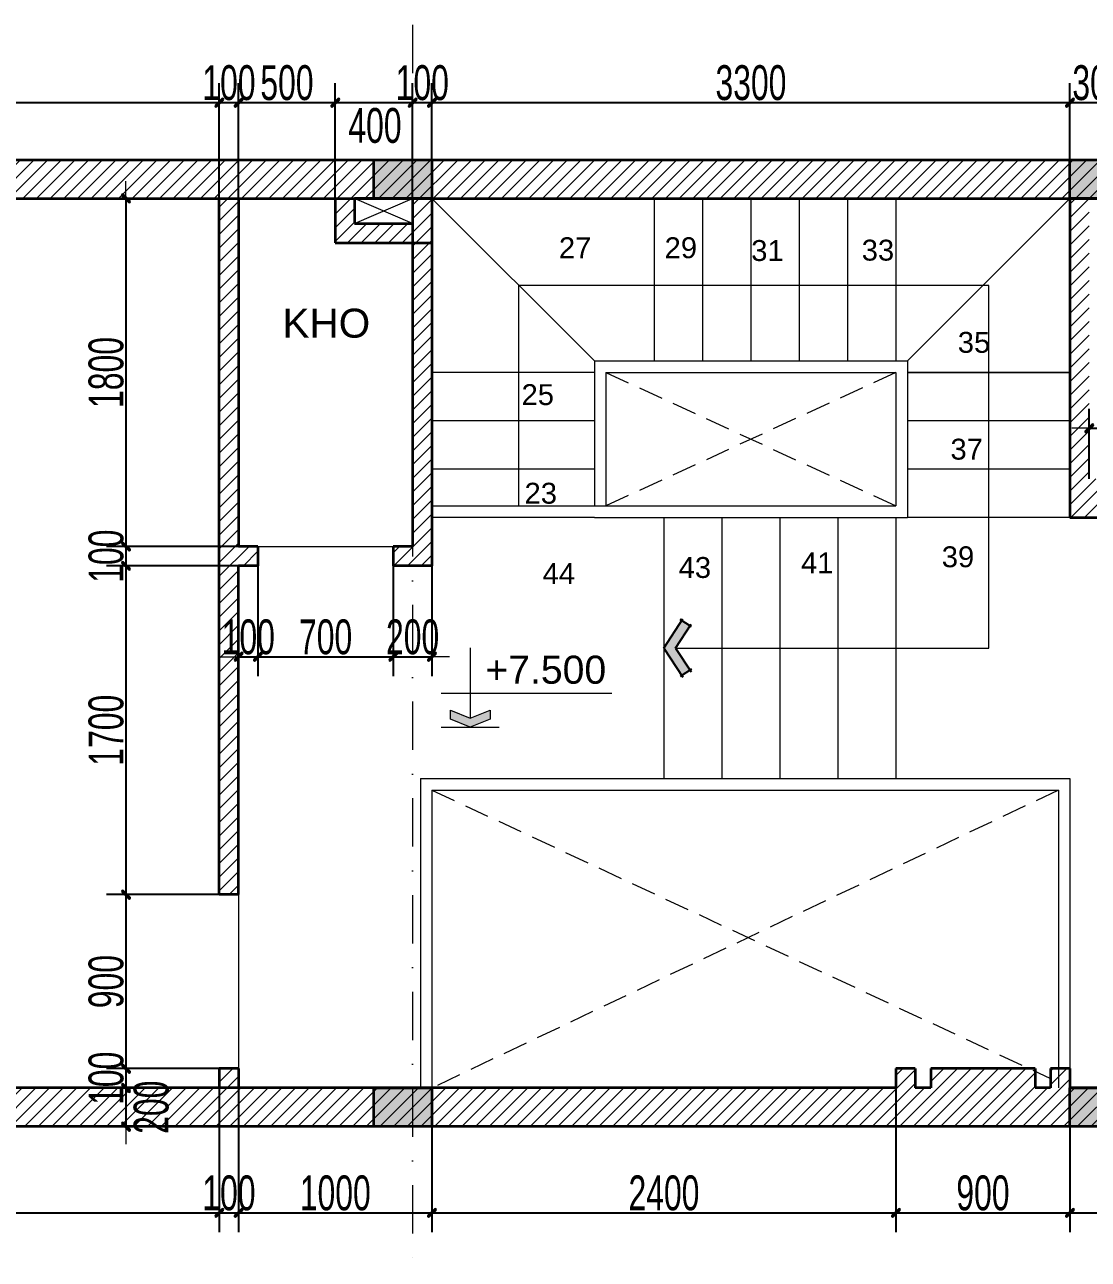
# Model space of a CAD drawing. Header units: inches. Extents: x 921646 to 2157952, y -92667 to 262089.
# Drawn here: x 2027397 to 2032898, y 117633 to 124017 of the extents above; entities that cross this region are included whole.
import ezdxf
from ezdxf.enums import TextEntityAlignment as Align

# ---------------------------------------------------------------- set-up
doc = ezdxf.new("R2010")
doc.units = ezdxf.units.IN
doc.header["$MEASUREMENT"] = 0
doc.linetypes.add('DASHDOT', pattern=[1, 0.5, -0.25, 0, -0.25])
doc.linetypes.add('HIDDEN', pattern=[9.525, 6.35, -3.175])
doc.layers.get('0').update_dxf_attribs({"lineweight": 9})
doc.layers.get('DEFPOINTS').update_dxf_attribs({"lineweight": 9})
for name, color, linetype, lineweight in [('00 gach chiu lua', 30, 'Continuous', 13), ('01-WALL', 10, 'Continuous', 35), ('04-TRUC', 40, 'DASHDOT', 9), ('09-DIMOUT', 251, 'Continuous', 9), ('13-VATDUNG', 104, 'Continuous', 13), ('14 KHUAT', 106, 'HIDDEN', 13), ('15 TEXT', 134, 'Continuous', 15)]:
    doc.layers.add(name, color=color, linetype=linetype, lineweight=lineweight)
doc.layers.add('02-TEXT', color=7, linetype='Continuous')
doc.layers.add('07-HATCH', color=180, linetype='Continuous')
doc.styles.add('ARIAL', font='arial.ttf')
doc.styles.add('C', font='VHARIAL.TTF')
doc.styles.add('KICHTHUOC', font='VHELVCN.TTF', dxfattribs={"width": 0.8})
doc.dimstyles.new('Copy of 100', dxfattribs={"dimscale": 100, "dimtxt": 1.8, "dimasz": 0.003, "dimexe": 1, "dimexo": 0, "dimgap": 0.1, "dimtad": 1, "dimdec": 0, "dimdsep": 46, "dimtxsty": 'KICHTHUOC', "dimblk": '1A', "dimcen": 0.001, "dimdle": 1.5, "dimclrt": 3, "dimadec": 0, "dimazin": 0, "dimtfac": 1, "dimtdec": 0, "dimtix": 1, "dimtmove": 2, "dimatfit": 3, "dimldrblk": '1A', "dimfxl": 1, "dimtolj": 1, "dimtzin": 0, "dimarcsym": 0})

# ---------------------------------------------------------------- blocks, each defined once
blk = doc.blocks.new('DDDD')
at = {"layer": '09-DIMOUT'}
h = blk.add_hatch(color=256, dxfattribs=at)
h.dxf.hatch_style = 1
h.paths.add_polyline_path([(1648737.6, 63343.1), (1649037.6, 63343.1), (1649037.6, 63543.1), (1648737.6, 63543.1)])
at = {"layer": '01-WALL'}
blk.add_lwpolyline([(1648737.6, 63343.1), (1649037.6, 63343.1), (1649037.6, 63543.1), (1648737.6, 63543.1)], close=True, dxfattribs=at)
blk = doc.blocks.new('luoi')
at = {"layer": '04-TRUC', "ltscale": 500}
for p, q in [((1739521.8, 130292.8), (1739521.8, 123908)), ((1728931.1, 129594.3), (1752564.3, 129594.3)), ((1728830.4, 124594.3), (1752564.3, 124594.3))]:
    blk.add_line(p, q, dxfattribs=at)
at = {"layer": '09-DIMOUT', "xscale": -1, "rotation": 180}
for p in [(90584.2, 192937.4), (94184.2, 192937.4), (90584.2, 188137.4), (94184.2, 188137.4)]:
    blk.add_blockref('DDDD', p, dxfattribs=at)
blk = doc.blocks.new('tuog t3')
at = {"layer": '09-DIMOUT'}
h = blk.add_hatch(dxfattribs=at)
h.set_pattern_fill('ANSI31', color=256, scale=400)
h.set_pattern_definition([(45, (-289881.37, -102457.32), (-35.355339, 35.355339), [])])
h.paths.add_polyline_path([(1733121.8, 98844.5), (1732921.8, 98844.5), (1732921.8, 98644.5), (1733121.8, 98644.5)])
h.paths.add_polyline_path([(1735121.8, 98844.5), (1733321.8, 98844.5), (1733321.8, 98644.5), (1735121.8, 98644.5)])
h.paths.add_polyline_path([(1739321.8, 98844.5), (1735421.8, 98844.5), (1735421.8, 98644.5), (1739321.8, 98644.5)])
h.paths.add_polyline_path([(1736021.8, 99657.3), (1735921.8, 99657.3), (1735921.8, 98844.5), (1736021.8, 98844.5)])
h.paths.add_polyline_path([(1736021.8, 99944.5), (1735921.8, 99944.5), (1735921.8, 99657.3), (1736021.8, 99657.3)])
h.paths.add_polyline_path([(1736021.8, 103444.5), (1735921.8, 103444.5), (1735921.8, 102344.5), (1736021.8, 102344.5)], flags=16)
h.paths.add_polyline_path([(1751621.8, 103644.5), (1732921.8, 103644.5), (1732921.8, 103444.5), (1750421.8, 103444.5), (1751621.8, 103444.5), (1751621.8, 100544.5)])
h.paths.add_polyline_path([(1738621.8, 103444.5), (1738521.8, 103444.5), (1738521.8, 99844.5), (1738621.8, 99844.5), (1738621.8, 101544.5), (1738721.8, 101544.5), (1738721.8, 101644.5), (1738621.8, 101644.5)])
h.paths.add_polyline_path([(1739521.8, 103314.5), (1739221.8, 103314.5), (1739221.8, 103444.5), (1739121.8, 103444.5), (1739121.8, 103214.5), (1739521.8, 103214.5)], flags=17)
h.paths.add_polyline_path([(1739621.8, 103444.5), (1739521.8, 103444.5), (1739521.8, 103314.5), (1739521.8, 103214.5), (1739621.8, 103214.5)], flags=17)
h.paths.add_polyline_path([(1739621.8, 103214.5), (1739521.8, 103214.5), (1739521.8, 101644.5), (1739421.8, 101644.5), (1739421.8, 101544.5), (1739621.8, 101544.5)], flags=17)
h.paths.add_polyline_path([(1738621.8, 98944.5), (1738521.8, 98944.5), (1738521.8, 98844.5), (1738621.8, 98844.5)])
h.paths.add_polyline_path([(1742741.8, 98930.3), (1742711.3, 98944.5), (1742201.8, 98944.5), (1742201.8, 98844.5), (1742121.8, 98844.5), (1742121.8, 98944.5), (1742021.8, 98944.5), (1742021.8, 98844.5), (1739321.8, 98844.5), (1739321.8, 98644.5), (1751621.8, 98644.5), (1751621.8, 99657.3), (1751421.8, 99657.3), (1751421.8, 98794.5), (1751271.8, 98794.5), (1751171.8, 98794.5), (1749321.8, 98794.5), (1749321.8, 99644.5), (1749221.8, 99644.5), (1749221.8, 98844.5), (1742921.8, 98844.5), (1742921.8, 98944.5), (1742821.8, 98944.5), (1742821.8, 98844.5), (1742741.8, 98844.5)])
h.paths.add_polyline_path([(1751421.8, 99344.5), (1751171.8, 99344.5), (1751171.8, 98794.5), (1751271.8, 98794.5), (1751271.8, 99244.5), (1751421.8, 99244.5)], flags=16)
h.paths.add_polyline_path([(1751621.8, 100544.5), (1751321.8, 100544.5), (1751321.8, 100444.5), (1751421.8, 100444.5), (1751421.8, 99657.3), (1751621.8, 99657.3)])
h.paths.add_polyline_path([(1750821.8, 100544.5), (1748421.8, 100544.5), (1748421.8, 100444.5), (1749221.8, 100444.5), (1749221.8, 100344.5), (1749321.8, 100344.5), (1749321.8, 100444.5), (1750821.8, 100444.5)])
h.paths.add_polyline_path([(1747421.8, 100444.5), (1747521.8, 100444.5), (1747521.8, 100544.5), (1747421.8, 100544.5), (1747421.8, 101345.5), (1747321.8, 101345.5), (1747321.8, 100144.5), (1744221.8, 100144.5), (1744221.8, 100244.5), (1744121.8, 100244.5), (1744121.8, 100044.5), (1747421.8, 100044.5)])
h.paths.add_polyline_path([(1744221.8, 101994.5), (1743021.8, 101994.5), (1743021.8, 103444.5), (1742921.8, 103444.5), (1742921.8, 101794.5), (1744121.8, 101794.5), (1744121.8, 101144.5), (1744221.8, 101144.5)], flags=17)
h.paths.add_polyline_path([(1747421.8, 103444.5), (1747321.8, 103444.5), (1747321.8, 103045.5), (1747421.8, 103045.5)], flags=17)
at = {"layer": '01-WALL'}
for p, q in [((1732921.8, 103644.5), (1751621.8, 103644.5)), ((1732921.8, 103444.5), (1751321.8, 103444.5)), ((1738521.8, 99844.5), (1738521.8, 103444.5)), ((1738621.8, 103444.5), (1738621.8, 101644.5)), ((1739121.8, 103444.5), (1739121.8, 103214.5)), ((1739221.8, 103444.5), (1739221.8, 103314.5)), ((1739521.8, 103444.5), (1739221.8, 103444.5)), ((1739521.8, 103444.5), (1739521.8, 101644.5)), ((1739521.8, 103444.5), (1739521.8, 103314.5)), ((1739621.8, 103444.5), (1739621.8, 101544.5)), ((1739621.8, 103444.5), (1739621.8, 103214.5)), ((1742921.8, 103444.5), (1742921.8, 101794.5)), ((1739221.8, 103314.5), (1739521.8, 103314.5)), ((1739121.8, 103214.5), (1739621.8, 103214.5)), ((1742921.8, 101794.5), (1744121.8, 101794.5)), ((1738721.8, 101644.5), (1738621.8, 101644.5)), ((1738721.8, 101644.5), (1738721.8, 101544.5)), ((1739521.8, 101644.5), (1739421.8, 101644.5)), ((1739421.8, 101644.5), (1739421.8, 101544.5)), ((1738721.8, 101544.5), (1738621.8, 101544.5)), ((1738621.8, 99844.5), (1738621.8, 101544.5)), ((1739621.8, 101544.5), (1739421.8, 101544.5)), ((1738621.8, 99844.5), (1738521.8, 99844.5)), ((1738521.8, 98944.5), (1738521.8, 98844.5)), ((1738621.8, 98944.5), (1738521.8, 98944.5)), ((1738621.8, 98944.5), (1738621.8, 98844.5)), ((1742121.8, 98944.5), (1742021.8, 98944.5)), ((1742021.8, 98944.5), (1742021.8, 98844.5)), ((1742121.8, 98944.5), (1742121.8, 98844.5)), ((1742741.8, 98944.5), (1742201.8, 98944.5)), ((1742201.8, 98944.5), (1742201.8, 98844.5)), ((1742741.8, 98944.5), (1742741.8, 98844.5)), ((1742921.8, 98944.5), (1742821.8, 98944.5)), ((1742821.8, 98944.5), (1742821.8, 98844.5)), ((1742921.8, 98944.5), (1742921.8, 98844.5)), ((1742021.8, 98844.5), (1732921.8, 98844.5)), ((1742201.8, 98844.5), (1742121.8, 98844.5)), ((1742201.8, 98844.5), (1742121.8, 98844.5)), ((1742821.8, 98844.5), (1742741.8, 98844.5)), ((1742821.8, 98844.5), (1742741.8, 98844.5)), ((1749221.8, 98844.5), (1742921.8, 98844.5)), ((1751621.8, 98644.5), (1732921.8, 98644.5))]:
    blk.add_line(p, q, dxfattribs=at)
at = {"layer": '09-DIMOUT'}
for p, q in [((1739221.8, 103314.5), (1739521.8, 103444.5)), ((1739521.8, 103314.5), (1739221.8, 103444.5)), ((1739621.8, 102544.5), (1739621.8, 101544.5))]:
    blk.add_line(p, q, dxfattribs=at)
blk = doc.blocks.new('cao do')
at = {"layer": '15 TEXT'}
h = blk.add_hatch(color=256, dxfattribs=at)
h.dxf.hatch_style = 1
h.paths.add_polyline_path([(155, 47.2), (261.2, 89.6), (261.2, 42.5), (155, 0), (48.9, 42.5), (48.9, 89.6)])
for p, q in [((0, 181.4), (911.3, 181.4)), ((0, 0), (310.1, 0))]:
    blk.add_line(p, q, dxfattribs=at)
blk.add_lwpolyline([(155, 423.6), (155, 47.2)], dxfattribs=at)
blk.add_lwpolyline([(155, 47.2), (261.2, 89.6), (261.2, 42.5), (155, 0), (48.9, 42.5), (48.9, 89.6)], close=True, dxfattribs=at)
at = {"layer": '15 TEXT', "color": 3, "style": 'ARIAL'}
blk.add_attdef('%%P0,000', text='', height=150, dxfattribs=at).set_placement((558.5, 306.7), align=Align.MIDDLE_CENTER)
blk = doc.blocks.new('đ')
h = blk.add_hatch(color=256)
h.dxf.hatch_style = 1
h.paths.add_polyline_path([(0, 59.7), (-115.2, 134.7), (-142.5, 92.8), (0, 0), (142.5, 92.8), (115.2, 134.7)])
at = {"ltscale": 0.01}
for p, q in [((-109.7, 143), (-147.9, 84.4)), ((0, 59.7), (-123.6, 140.1)), ((0, 59.7), (123.6, 140.1)), ((109.7, 143), (147.9, 84.4)), ((0, 0), (-150.8, 98.2)), ((0, 0), (150.8, 98.2))]:
    blk.add_line(p, q, dxfattribs=at)
blk = doc.blocks.new('KTHUOC')
blk.add_hatch(color=256).paths.add_polyline_path([(-71, -42), (42, 71, -1), (71, 42), (-42, -71, -1)])
for p, q in [((-14, 14), (14, -14)), ((0, -200), (0, 200)), ((-300, 0), (300, 0))]:
    blk.add_line(p, q)
for points in [[(42, 71), (-71, -42)], [(-42, -71), (71, 42)]]:
    blk.add_lwpolyline(points)
for centre, start, end in [((57, 57), 315, 135), ((-57, -57), 135, 315)]:
    blk.add_arc(centre, 20, start, end)
blk = doc.blocks.new('1A')
at = {"layer": '00 gach chiu lua'}
blk.add_blockref('KTHUOC', (0, 0), dxfattribs=at)
blk = doc.blocks.new('*D325')
at = {"layer": '09-DIMOUT', "color": 0, "lineweight": -2, "transparency": 16777216}
for p, q in [((2025903.2, 123118.9), (2025903.2, 123714.6)), ((2028403.2, 123118.9), (2028403.2, 123714.6)), ((2025903.5, 123614.6), (2028402.9, 123614.6))]:
    blk.add_line(p, q, dxfattribs=at)
at = {"layer": 'DEFPOINTS', "color": 0, "transparency": 16777216}
for p in [(2028403.2, 123614.6), (2025903.2, 123118.9), (2028403.2, 123118.9)]:
    blk.add_point(p, dxfattribs=at)
at = {"layer": '09-DIMOUT', "color": 0, "lineweight": -2, "transparency": 16777216, "xscale": 0.3, "yscale": 0.3, "zscale": 0.3, "rotation": 180}
blk.add_blockref('1A', (2025903.2, 123614.6), dxfattribs=at)
at = {"layer": '09-DIMOUT', "color": 0, "lineweight": -2, "transparency": 16777216, "xscale": 0.3, "yscale": 0.3, "zscale": 0.3}
blk.add_blockref('1A', (2028403.2, 123614.6), dxfattribs=at)
at = {"layer": '09-DIMOUT', "color": 3, "transparency": 16777216, "insert": (2027153.2, 123716.6), "char_height": 180, "attachment_point": 5, "style": 'KICHTHUOC'}
blk.add_mtext('\\A1;2500', dxfattribs=at)
blk = doc.blocks.new('*D326')
at = {"layer": '09-DIMOUT', "color": 0, "lineweight": -2, "transparency": 16777216}
for p, q in [((2028403.2, 123118.9), (2028403.2, 123714.6)), ((2028503.2, 123118.9), (2028503.2, 123714.6)), ((2028402.9, 123614.6), (2028402.6, 123614.6)), ((2028403.2, 123614.6), (2028503.2, 123614.6)), ((2028503.5, 123614.6), (2028503.8, 123614.6))]:
    blk.add_line(p, q, dxfattribs=at)
at = {"layer": 'DEFPOINTS', "color": 0, "transparency": 16777216}
for p in [(2028503.2, 123614.6), (2028403.2, 123118.9), (2028503.2, 123118.9)]:
    blk.add_point(p, dxfattribs=at)
at = {"layer": '09-DIMOUT', "color": 0, "lineweight": -2, "transparency": 16777216, "xscale": 0.3, "yscale": 0.3, "zscale": 0.3}
blk.add_blockref('1A', (2028403.2, 123614.6), dxfattribs=at)
at = {"layer": '09-DIMOUT', "color": 0, "lineweight": -2, "transparency": 16777216, "xscale": 0.3, "yscale": 0.3, "zscale": 0.3, "rotation": 180}
blk.add_blockref('1A', (2028503.2, 123614.6), dxfattribs=at)
at = {"layer": '09-DIMOUT', "color": 3, "transparency": 16777216, "insert": (2028453.2, 123716.6), "char_height": 180, "attachment_point": 5, "style": 'KICHTHUOC'}
blk.add_mtext('\\A1;100', dxfattribs=at)
blk = doc.blocks.new('*D327')
at = {"layer": '09-DIMOUT', "color": 0, "lineweight": -2, "transparency": 16777216}
for p, q in [((2028503.2, 123118.9), (2028503.2, 123714.6)), ((2029003.2, 123118.9), (2029003.2, 123714.6)), ((2028503.5, 123614.6), (2029002.9, 123614.6))]:
    blk.add_line(p, q, dxfattribs=at)
at = {"layer": 'DEFPOINTS', "color": 0, "transparency": 16777216}
for p in [(2029003.2, 123614.6), (2028503.2, 123118.9), (2029003.2, 123118.9)]:
    blk.add_point(p, dxfattribs=at)
at = {"layer": '09-DIMOUT', "color": 0, "lineweight": -2, "transparency": 16777216, "xscale": 0.3, "yscale": 0.3, "zscale": 0.3, "rotation": 180}
blk.add_blockref('1A', (2028503.2, 123614.6), dxfattribs=at)
at = {"layer": '09-DIMOUT', "color": 0, "lineweight": -2, "transparency": 16777216, "xscale": 0.3, "yscale": 0.3, "zscale": 0.3}
blk.add_blockref('1A', (2029003.2, 123614.6), dxfattribs=at)
at = {"layer": '09-DIMOUT', "color": 3, "transparency": 16777216, "insert": (2028753.2, 123716.6), "char_height": 180, "attachment_point": 5, "style": 'KICHTHUOC'}
blk.add_mtext('\\A1;500', dxfattribs=at)
blk = doc.blocks.new('*D328')
at = {"layer": '09-DIMOUT', "color": 0, "lineweight": -2, "transparency": 16777216}
for p, q in [((2029003.2, 123118.9), (2029003.2, 123714.6)), ((2029403.2, 123118.9), (2029403.2, 123714.6)), ((2029003.5, 123614.6), (2029402.9, 123614.6))]:
    blk.add_line(p, q, dxfattribs=at)
at = {"layer": 'DEFPOINTS', "color": 0, "transparency": 16777216}
for p in [(2029403.2, 123614.6), (2029003.2, 123118.9), (2029403.2, 123118.9)]:
    blk.add_point(p, dxfattribs=at)
at = {"layer": '09-DIMOUT', "color": 0, "lineweight": -2, "transparency": 16777216, "xscale": 0.3, "yscale": 0.3, "zscale": 0.3, "rotation": 180}
blk.add_blockref('1A', (2029003.2, 123614.6), dxfattribs=at)
at = {"layer": '09-DIMOUT', "color": 0, "lineweight": -2, "transparency": 16777216, "xscale": 0.3, "yscale": 0.3, "zscale": 0.3}
blk.add_blockref('1A', (2029403.2, 123614.6), dxfattribs=at)
at = {"layer": '09-DIMOUT', "color": 3, "transparency": 16777216, "insert": (2029208.5, 123495.3), "char_height": 180, "attachment_point": 5, "style": 'KICHTHUOC'}
blk.add_mtext('\\A1;400', dxfattribs=at)
blk = doc.blocks.new('*D329')
at = {"layer": '09-DIMOUT', "color": 0, "lineweight": -2, "transparency": 16777216}
for p, q in [((2029403.2, 123118.9), (2029403.2, 123714.6)), ((2029503.2, 123118.9), (2029503.2, 123714.6)), ((2029402.9, 123614.6), (2029402.6, 123614.6)), ((2029403.2, 123614.6), (2029503.2, 123614.6)), ((2029503.5, 123614.6), (2029503.8, 123614.6))]:
    blk.add_line(p, q, dxfattribs=at)
at = {"layer": 'DEFPOINTS', "color": 0, "transparency": 16777216}
for p in [(2029503.2, 123614.6), (2029403.2, 123118.9), (2029503.2, 123118.9)]:
    blk.add_point(p, dxfattribs=at)
at = {"layer": '09-DIMOUT', "color": 0, "lineweight": -2, "transparency": 16777216, "xscale": 0.3, "yscale": 0.3, "zscale": 0.3}
blk.add_blockref('1A', (2029403.2, 123614.6), dxfattribs=at)
at = {"layer": '09-DIMOUT', "color": 0, "lineweight": -2, "transparency": 16777216, "xscale": 0.3, "yscale": 0.3, "zscale": 0.3, "rotation": 180}
blk.add_blockref('1A', (2029503.2, 123614.6), dxfattribs=at)
at = {"layer": '09-DIMOUT', "color": 3, "transparency": 16777216, "insert": (2029453.2, 123716.6), "char_height": 180, "attachment_point": 5, "style": 'KICHTHUOC'}
blk.add_mtext('\\A1;100', dxfattribs=at)
blk = doc.blocks.new('*D330')
at = {"layer": '09-DIMOUT', "color": 0, "lineweight": -2, "transparency": 16777216}
for p, q in [((2029503.2, 123118.9), (2029503.2, 123714.6)), ((2032803.2, 123118.9), (2032803.2, 123714.6)), ((2029503.5, 123614.6), (2032802.9, 123614.6))]:
    blk.add_line(p, q, dxfattribs=at)
at = {"layer": 'DEFPOINTS', "color": 0, "transparency": 16777216}
for p in [(2032803.2, 123614.6), (2029503.2, 123118.9), (2032803.2, 123118.9)]:
    blk.add_point(p, dxfattribs=at)
at = {"layer": '09-DIMOUT', "color": 0, "lineweight": -2, "transparency": 16777216, "xscale": 0.3, "yscale": 0.3, "zscale": 0.3, "rotation": 180}
blk.add_blockref('1A', (2029503.2, 123614.6), dxfattribs=at)
at = {"layer": '09-DIMOUT', "color": 0, "lineweight": -2, "transparency": 16777216, "xscale": 0.3, "yscale": 0.3, "zscale": 0.3}
blk.add_blockref('1A', (2032803.2, 123614.6), dxfattribs=at)
at = {"layer": '09-DIMOUT', "color": 3, "transparency": 16777216, "insert": (2031153.2, 123716.6), "char_height": 180, "attachment_point": 5, "style": 'KICHTHUOC'}
blk.add_mtext('\\A1;3300', dxfattribs=at)
blk = doc.blocks.new('*D331')
at = {"layer": '09-DIMOUT', "color": 0, "lineweight": -2, "transparency": 16777216}
for p, q in [((2032803.2, 123118.9), (2032803.2, 123714.6)), ((2033103.2, 123118.9), (2033103.2, 123714.6)), ((2032803.5, 123614.6), (2033102.9, 123614.6))]:
    blk.add_line(p, q, dxfattribs=at)
at = {"layer": 'DEFPOINTS', "color": 0, "transparency": 16777216}
for p in [(2033103.2, 123614.6), (2032803.2, 123118.9), (2033103.2, 123118.9)]:
    blk.add_point(p, dxfattribs=at)
at = {"layer": '09-DIMOUT', "color": 0, "lineweight": -2, "transparency": 16777216, "xscale": 0.3, "yscale": 0.3, "zscale": 0.3, "rotation": 180}
blk.add_blockref('1A', (2032803.2, 123614.6), dxfattribs=at)
at = {"layer": '09-DIMOUT', "color": 0, "lineweight": -2, "transparency": 16777216, "xscale": 0.3, "yscale": 0.3, "zscale": 0.3}
blk.add_blockref('1A', (2033103.2, 123614.6), dxfattribs=at)
at = {"layer": '09-DIMOUT', "color": 3, "transparency": 16777216, "insert": (2032953.2, 123716.6), "char_height": 180, "attachment_point": 5, "style": 'KICHTHUOC'}
blk.add_mtext('\\A1;300', dxfattribs=at)
blk = doc.blocks.new('*D337')
at = {"layer": '09-DIMOUT', "color": 0, "lineweight": -2, "transparency": 16777216}
for p, q in [((2025903.2, 118518.9), (2025903.2, 117773.2)), ((2028403.2, 118518.9), (2028403.2, 117773.2)), ((2025903.5, 117873.2), (2028402.9, 117873.2))]:
    blk.add_line(p, q, dxfattribs=at)
at = {"layer": 'DEFPOINTS', "color": 0, "transparency": 16777216}
for p in [(2025903.2, 118518.9), (2028403.2, 118518.9), (2028403.2, 117873.2)]:
    blk.add_point(p, dxfattribs=at)
at = {"layer": '09-DIMOUT', "color": 0, "lineweight": -2, "transparency": 16777216, "xscale": 0.3, "yscale": 0.3, "zscale": 0.3, "rotation": 180}
blk.add_blockref('1A', (2025903.2, 117873.2), dxfattribs=at)
at = {"layer": '09-DIMOUT', "color": 0, "lineweight": -2, "transparency": 16777216, "xscale": 0.3, "yscale": 0.3, "zscale": 0.3}
blk.add_blockref('1A', (2028403.2, 117873.2), dxfattribs=at)
at = {"layer": '09-DIMOUT', "color": 3, "transparency": 16777216, "insert": (2027153.2, 117975.1), "char_height": 180, "attachment_point": 5, "style": 'KICHTHUOC'}
blk.add_mtext('\\A1;2500', dxfattribs=at)
blk = doc.blocks.new('*D338')
at = {"layer": '09-DIMOUT', "color": 0, "lineweight": -2, "transparency": 16777216}
for p, q in [((2028403.2, 118518.9), (2028403.2, 117773.2)), ((2028503.2, 118518.9), (2028503.2, 117773.2)), ((2028402.9, 117873.2), (2028402.6, 117873.2)), ((2028403.2, 117873.2), (2028503.2, 117873.2)), ((2028503.5, 117873.2), (2028503.8, 117873.2))]:
    blk.add_line(p, q, dxfattribs=at)
at = {"layer": 'DEFPOINTS', "color": 0, "transparency": 16777216}
for p in [(2028403.2, 118518.9), (2028503.2, 118518.9), (2028503.2, 117873.2)]:
    blk.add_point(p, dxfattribs=at)
at = {"layer": '09-DIMOUT', "color": 0, "lineweight": -2, "transparency": 16777216, "xscale": 0.3, "yscale": 0.3, "zscale": 0.3}
blk.add_blockref('1A', (2028403.2, 117873.2), dxfattribs=at)
at = {"layer": '09-DIMOUT', "color": 0, "lineweight": -2, "transparency": 16777216, "xscale": 0.3, "yscale": 0.3, "zscale": 0.3, "rotation": 180}
blk.add_blockref('1A', (2028503.2, 117873.2), dxfattribs=at)
at = {"layer": '09-DIMOUT', "color": 3, "transparency": 16777216, "insert": (2028453.2, 117975.1), "char_height": 180, "attachment_point": 5, "style": 'KICHTHUOC'}
blk.add_mtext('\\A1;100', dxfattribs=at)
blk = doc.blocks.new('*D339')
at = {"layer": '09-DIMOUT', "color": 0, "lineweight": -2, "transparency": 16777216}
for p, q in [((2028503.2, 118518.9), (2028503.2, 117773.2)), ((2029503.2, 118518.9), (2029503.2, 117773.2)), ((2028503.5, 117873.2), (2029502.9, 117873.2))]:
    blk.add_line(p, q, dxfattribs=at)
at = {"layer": 'DEFPOINTS', "color": 0, "transparency": 16777216}
for p in [(2028503.2, 118518.9), (2029503.2, 118518.9), (2029503.2, 117873.2)]:
    blk.add_point(p, dxfattribs=at)
at = {"layer": '09-DIMOUT', "color": 0, "lineweight": -2, "transparency": 16777216, "xscale": 0.3, "yscale": 0.3, "zscale": 0.3, "rotation": 180}
blk.add_blockref('1A', (2028503.2, 117873.2), dxfattribs=at)
at = {"layer": '09-DIMOUT', "color": 0, "lineweight": -2, "transparency": 16777216, "xscale": 0.3, "yscale": 0.3, "zscale": 0.3}
blk.add_blockref('1A', (2029503.2, 117873.2), dxfattribs=at)
at = {"layer": '09-DIMOUT', "color": 3, "transparency": 16777216, "insert": (2029003.2, 117975.1), "char_height": 180, "attachment_point": 5, "style": 'KICHTHUOC'}
blk.add_mtext('\\A1;1000', dxfattribs=at)
blk = doc.blocks.new('*D340')
at = {"layer": '09-DIMOUT', "color": 0, "lineweight": -2, "transparency": 16777216}
for p, q in [((2029503.2, 118518.9), (2029503.2, 117773.2)), ((2031903.2, 118518.9), (2031903.2, 117773.2)), ((2029503.5, 117873.2), (2031902.9, 117873.2))]:
    blk.add_line(p, q, dxfattribs=at)
at = {"layer": 'DEFPOINTS', "color": 0, "transparency": 16777216}
for p in [(2029503.2, 118518.9), (2031903.2, 118518.9), (2031903.2, 117873.2)]:
    blk.add_point(p, dxfattribs=at)
at = {"layer": '09-DIMOUT', "color": 0, "lineweight": -2, "transparency": 16777216, "xscale": 0.3, "yscale": 0.3, "zscale": 0.3, "rotation": 180}
blk.add_blockref('1A', (2029503.2, 117873.2), dxfattribs=at)
at = {"layer": '09-DIMOUT', "color": 0, "lineweight": -2, "transparency": 16777216, "xscale": 0.3, "yscale": 0.3, "zscale": 0.3}
blk.add_blockref('1A', (2031903.2, 117873.2), dxfattribs=at)
at = {"layer": '09-DIMOUT', "color": 3, "transparency": 16777216, "insert": (2030703.2, 117975.1), "char_height": 180, "attachment_point": 5, "style": 'KICHTHUOC'}
blk.add_mtext('\\A1;2400', dxfattribs=at)
blk = doc.blocks.new('*D341')
at = {"layer": '09-DIMOUT', "color": 0, "lineweight": -2, "transparency": 16777216}
for p, q in [((2031903.2, 118518.9), (2031903.2, 117773.2)), ((2032803.2, 118418.9), (2032803.2, 117773.2)), ((2031903.5, 117873.2), (2032802.9, 117873.2))]:
    blk.add_line(p, q, dxfattribs=at)
at = {"layer": 'DEFPOINTS', "color": 0, "transparency": 16777216}
for p in [(2031903.2, 118518.9), (2032803.2, 118418.9), (2032803.2, 117873.2)]:
    blk.add_point(p, dxfattribs=at)
at = {"layer": '09-DIMOUT', "color": 0, "lineweight": -2, "transparency": 16777216, "xscale": 0.3, "yscale": 0.3, "zscale": 0.3, "rotation": 180}
blk.add_blockref('1A', (2031903.2, 117873.2), dxfattribs=at)
at = {"layer": '09-DIMOUT', "color": 0, "lineweight": -2, "transparency": 16777216, "xscale": 0.3, "yscale": 0.3, "zscale": 0.3}
blk.add_blockref('1A', (2032803.2, 117873.2), dxfattribs=at)
at = {"layer": '09-DIMOUT', "color": 3, "transparency": 16777216, "insert": (2032353.2, 117975.1), "char_height": 180, "attachment_point": 5, "style": 'KICHTHUOC'}
blk.add_mtext('\\A1;900', dxfattribs=at)
blk = doc.blocks.new('*D342')
at = {"layer": '09-DIMOUT', "color": 0, "lineweight": -2, "transparency": 16777216}
for p, q in [((2034003.2, 118518.9), (2034003.2, 117773.2)), ((2032803.2, 118418.9), (2032803.2, 117773.2)), ((2032803.5, 117873.2), (2034002.9, 117873.2))]:
    blk.add_line(p, q, dxfattribs=at)
at = {"layer": 'DEFPOINTS', "color": 0, "transparency": 16777216}
for p in [(2034003.2, 118518.9), (2032803.2, 118418.9), (2034003.2, 117873.2)]:
    blk.add_point(p, dxfattribs=at)
at = {"layer": '09-DIMOUT', "color": 0, "lineweight": -2, "transparency": 16777216, "xscale": 0.3, "yscale": 0.3, "zscale": 0.3, "rotation": 180}
blk.add_blockref('1A', (2032803.2, 117873.2), dxfattribs=at)
at = {"layer": '09-DIMOUT', "color": 0, "lineweight": -2, "transparency": 16777216, "xscale": 0.3, "yscale": 0.3, "zscale": 0.3}
blk.add_blockref('1A', (2034003.2, 117873.2), dxfattribs=at)
at = {"layer": '09-DIMOUT', "color": 3, "transparency": 16777216, "insert": (2033403.2, 117975.1), "char_height": 180, "attachment_point": 5, "style": 'KICHTHUOC'}
blk.add_mtext('\\A1;1200', dxfattribs=at)
blk = doc.blocks.new('*D349')
at = {"layer": '09-DIMOUT', "color": 0, "lineweight": -2, "transparency": 16777216}
for p, q in [((2028403.2, 123118.9), (2027820.3, 123118.9)), ((2027920.3, 123118.6), (2027920.3, 121319.2)), ((2028553.2, 121318.9), (2027820.3, 121318.9))]:
    blk.add_line(p, q, dxfattribs=at)
at = {"layer": 'DEFPOINTS', "color": 0, "transparency": 16777216}
for p in [(2028403.2, 123118.9), (2027920.3, 121318.9), (2028553.2, 121318.9)]:
    blk.add_point(p, dxfattribs=at)
at = {"layer": '09-DIMOUT', "color": 0, "lineweight": -2, "transparency": 16777216, "xscale": 0.3, "yscale": 0.3, "zscale": 0.3}
for p, rotation in [((2027920.3, 123118.9), 90), ((2027920.3, 121318.9), 270)]:
    blk.add_blockref('1A', p, dxfattribs=dict(at, rotation=rotation))
at = {"layer": '09-DIMOUT', "color": 3, "transparency": 16777216, "insert": (2027818.3, 122218.9), "char_height": 180, "attachment_point": 5, "rotation": 90, "style": 'KICHTHUOC'}
blk.add_mtext('\\A1;1800', dxfattribs=at)
blk = doc.blocks.new('*D350')
at = {"layer": '09-DIMOUT', "color": 0, "lineweight": -2, "transparency": 16777216}
for p, q in [((2028553.2, 121318.9), (2027820.3, 121318.9)), ((2027920.3, 121319.2), (2027920.3, 121319.5)), ((2027920.3, 121318.9), (2027920.3, 121218.9)), ((2028503.2, 121218.9), (2027820.3, 121218.9)), ((2027920.3, 121218.6), (2027920.3, 121218.3))]:
    blk.add_line(p, q, dxfattribs=at)
at = {"layer": 'DEFPOINTS', "color": 0, "transparency": 16777216}
for p in [(2028553.2, 121318.9), (2027920.3, 121218.9), (2028503.2, 121218.9)]:
    blk.add_point(p, dxfattribs=at)
at = {"layer": '09-DIMOUT', "color": 0, "lineweight": -2, "transparency": 16777216, "xscale": 0.3, "yscale": 0.3, "zscale": 0.3}
for p, rotation in [((2027920.3, 121318.9), 270), ((2027920.3, 121218.9), 90)]:
    blk.add_blockref('1A', p, dxfattribs=dict(at, rotation=rotation))
at = {"layer": '09-DIMOUT', "color": 3, "transparency": 16777216, "insert": (2027818.3, 121268.9), "char_height": 180, "attachment_point": 5, "rotation": 90, "style": 'KICHTHUOC'}
blk.add_mtext('\\A1;100', dxfattribs=at)
blk = doc.blocks.new('*D351')
at = {"layer": '09-DIMOUT', "color": 0, "lineweight": -2, "transparency": 16777216}
for p, q in [((2028503.2, 121218.9), (2027820.3, 121218.9)), ((2027920.3, 121218.6), (2027920.3, 119519.2)), ((2028403.2, 119518.9), (2027820.3, 119518.9))]:
    blk.add_line(p, q, dxfattribs=at)
at = {"layer": 'DEFPOINTS', "color": 0, "transparency": 16777216}
for p in [(2028503.2, 121218.9), (2027920.3, 119518.9), (2028403.2, 119518.9)]:
    blk.add_point(p, dxfattribs=at)
at = {"layer": '09-DIMOUT', "color": 0, "lineweight": -2, "transparency": 16777216, "xscale": 0.3, "yscale": 0.3, "zscale": 0.3}
for p, rotation in [((2027920.3, 121218.9), 90), ((2027920.3, 119518.9), 270)]:
    blk.add_blockref('1A', p, dxfattribs=dict(at, rotation=rotation))
at = {"layer": '09-DIMOUT', "color": 3, "transparency": 16777216, "insert": (2027818.3, 120368.9), "char_height": 180, "attachment_point": 5, "rotation": 90, "style": 'KICHTHUOC'}
blk.add_mtext('\\A1;1700', dxfattribs=at)
blk = doc.blocks.new('*D352')
at = {"layer": '09-DIMOUT', "color": 0, "lineweight": -2, "transparency": 16777216}
for p, q in [((2028403.2, 119518.9), (2027820.3, 119518.9)), ((2027920.3, 119518.6), (2027920.3, 118619.2)), ((2028403.2, 118618.9), (2027820.3, 118618.9))]:
    blk.add_line(p, q, dxfattribs=at)
at = {"layer": 'DEFPOINTS', "color": 0, "transparency": 16777216}
for p in [(2028403.2, 119518.9), (2027920.3, 118618.9), (2028403.2, 118618.9)]:
    blk.add_point(p, dxfattribs=at)
at = {"layer": '09-DIMOUT', "color": 0, "lineweight": -2, "transparency": 16777216, "xscale": 0.3, "yscale": 0.3, "zscale": 0.3}
for p, rotation in [((2027920.3, 119518.9), 90), ((2027920.3, 118618.9), 270)]:
    blk.add_blockref('1A', p, dxfattribs=dict(at, rotation=rotation))
at = {"layer": '09-DIMOUT', "color": 3, "transparency": 16777216, "insert": (2027818.3, 119068.9), "char_height": 180, "attachment_point": 5, "rotation": 90, "style": 'KICHTHUOC'}
blk.add_mtext('\\A1;900', dxfattribs=at)
blk = doc.blocks.new('*D353')
at = {"layer": '09-DIMOUT', "color": 0, "lineweight": -2, "transparency": 16777216}
for p, q in [((2028403.2, 118618.9), (2027820.3, 118618.9)), ((2027920.3, 118619.2), (2027920.3, 118619.5)), ((2027920.3, 118618.9), (2027920.3, 118518.9)), ((2028403.2, 118518.9), (2027820.3, 118518.9)), ((2027920.3, 118518.6), (2027920.3, 118518.3))]:
    blk.add_line(p, q, dxfattribs=at)
at = {"layer": 'DEFPOINTS', "color": 0, "transparency": 16777216}
for p in [(2028403.2, 118618.9), (2027920.3, 118518.9), (2028403.2, 118518.9)]:
    blk.add_point(p, dxfattribs=at)
at = {"layer": '09-DIMOUT', "color": 0, "lineweight": -2, "transparency": 16777216, "xscale": 0.3, "yscale": 0.3, "zscale": 0.3}
for p, rotation in [((2027920.3, 118618.9), 270), ((2027920.3, 118518.9), 90)]:
    blk.add_blockref('1A', p, dxfattribs=dict(at, rotation=rotation))
at = {"layer": '09-DIMOUT', "color": 3, "transparency": 16777216, "insert": (2027818.3, 118568.9), "char_height": 180, "attachment_point": 5, "rotation": 90, "style": 'KICHTHUOC'}
blk.add_mtext('\\A1;100', dxfattribs=at)
blk = doc.blocks.new('*D354')
at = {"layer": '09-DIMOUT', "color": 0, "lineweight": -2, "transparency": 16777216}
for p, q in [((2028403.2, 118518.9), (2027820.3, 118518.9)), ((2027920.3, 118518.6), (2027920.3, 118319.2)), ((2028403.2, 118318.9), (2027820.3, 118318.9))]:
    blk.add_line(p, q, dxfattribs=at)
at = {"layer": 'DEFPOINTS', "color": 0, "transparency": 16777216}
for p in [(2028403.2, 118518.9), (2027920.3, 118318.9), (2028403.2, 118318.9)]:
    blk.add_point(p, dxfattribs=at)
at = {"layer": '09-DIMOUT', "color": 0, "lineweight": -2, "transparency": 16777216, "xscale": 0.3, "yscale": 0.3, "zscale": 0.3}
for p, rotation in [((2027920.3, 118518.9), 90), ((2027920.3, 118318.9), 270)]:
    blk.add_blockref('1A', p, dxfattribs=dict(at, rotation=rotation))
at = {"layer": '09-DIMOUT', "color": 3, "transparency": 16777216, "insert": (2028051.6, 118419.2), "char_height": 180, "attachment_point": 5, "rotation": 90, "style": 'KICHTHUOC'}
blk.add_mtext('\\A1;200', dxfattribs=at)
blk = doc.blocks.new('*D355')
at = {"layer": '09-DIMOUT', "color": 0, "lineweight": -2, "transparency": 16777216}
for p, q in [((2028503.2, 121218.9), (2028503.2, 120648.8)), ((2028603.2, 121218.9), (2028603.2, 120648.8)), ((2028502.9, 120748.8), (2028502.6, 120748.8)), ((2028503.2, 120748.8), (2028603.2, 120748.8)), ((2028603.5, 120748.8), (2028603.8, 120748.8))]:
    blk.add_line(p, q, dxfattribs=at)
at = {"layer": 'DEFPOINTS', "color": 0, "transparency": 16777216}
for p in [(2028503.2, 121218.9), (2028603.2, 121218.9), (2028603.2, 120748.8)]:
    blk.add_point(p, dxfattribs=at)
at = {"layer": '09-DIMOUT', "color": 0, "lineweight": -2, "transparency": 16777216, "xscale": 0.3, "yscale": 0.3, "zscale": 0.3}
blk.add_blockref('1A', (2028503.2, 120748.8), dxfattribs=at)
at = {"layer": '09-DIMOUT', "color": 0, "lineweight": -2, "transparency": 16777216, "xscale": 0.3, "yscale": 0.3, "zscale": 0.3, "rotation": 180}
blk.add_blockref('1A', (2028603.2, 120748.8), dxfattribs=at)
at = {"layer": '09-DIMOUT', "color": 3, "transparency": 16777216, "insert": (2028553.2, 120850.7), "char_height": 180, "attachment_point": 5, "style": 'KICHTHUOC'}
blk.add_mtext('\\A1;100', dxfattribs=at)
blk = doc.blocks.new('*D356')
at = {"layer": '09-DIMOUT', "color": 0, "lineweight": -2, "transparency": 16777216}
for p, q in [((2028603.2, 121218.9), (2028603.2, 120648.8)), ((2029303.2, 121218.9), (2029303.2, 120648.8)), ((2028603.5, 120748.8), (2029302.9, 120748.8))]:
    blk.add_line(p, q, dxfattribs=at)
at = {"layer": 'DEFPOINTS', "color": 0, "transparency": 16777216}
for p in [(2028603.2, 121218.9), (2029303.2, 121218.9), (2029303.2, 120748.8)]:
    blk.add_point(p, dxfattribs=at)
at = {"layer": '09-DIMOUT', "color": 0, "lineweight": -2, "transparency": 16777216, "xscale": 0.3, "yscale": 0.3, "zscale": 0.3, "rotation": 180}
blk.add_blockref('1A', (2028603.2, 120748.8), dxfattribs=at)
at = {"layer": '09-DIMOUT', "color": 0, "lineweight": -2, "transparency": 16777216, "xscale": 0.3, "yscale": 0.3, "zscale": 0.3}
blk.add_blockref('1A', (2029303.2, 120748.8), dxfattribs=at)
at = {"layer": '09-DIMOUT', "color": 3, "transparency": 16777216, "insert": (2028953.2, 120850.7), "char_height": 180, "attachment_point": 5, "style": 'KICHTHUOC'}
blk.add_mtext('\\A1;700', dxfattribs=at)
blk = doc.blocks.new('*D357')
at = {"layer": '09-DIMOUT', "color": 0, "lineweight": -2, "transparency": 16777216}
for p, q in [((2029303.2, 121218.9), (2029303.2, 120648.8)), ((2029503.2, 121218.9), (2029503.2, 120648.8)), ((2029302.9, 120748.8), (2029302.6, 120748.8)), ((2029303.2, 120748.8), (2029503.2, 120748.8)), ((2029503.5, 120748.8), (2029503.8, 120748.8))]:
    blk.add_line(p, q, dxfattribs=at)
at = {"layer": 'DEFPOINTS', "color": 0, "transparency": 16777216}
for p in [(2029303.2, 121218.9), (2029503.2, 121218.9), (2029503.2, 120748.8)]:
    blk.add_point(p, dxfattribs=at)
at = {"layer": '09-DIMOUT', "color": 0, "lineweight": -2, "transparency": 16777216, "xscale": 0.3, "yscale": 0.3, "zscale": 0.3}
blk.add_blockref('1A', (2029303.2, 120748.8), dxfattribs=at)
at = {"layer": '09-DIMOUT', "color": 0, "lineweight": -2, "transparency": 16777216, "xscale": 0.3, "yscale": 0.3, "zscale": 0.3, "rotation": 180}
blk.add_blockref('1A', (2029503.2, 120748.8), dxfattribs=at)
at = {"layer": '09-DIMOUT', "color": 3, "transparency": 16777216, "insert": (2029403.2, 120850.7), "char_height": 180, "attachment_point": 5, "style": 'KICHTHUOC'}
blk.add_mtext('\\A1;200', dxfattribs=at)
blk = doc.blocks.new('*D1002')
at = {"layer": '09-DIMOUT', "color": 0, "lineweight": -2, "transparency": 16777216}
for p, q in [((2032903.2, 121668.9), (2032903.2, 122030.2)), ((2034103.2, 121668.9), (2034103.2, 122030.2)), ((2032903.5, 121930.2), (2034102.9, 121930.2))]:
    blk.add_line(p, q, dxfattribs=at)
at = {"layer": 'DEFPOINTS', "color": 0, "transparency": 16777216}
for p in [(2034103.2, 121930.2), (2032903.2, 121668.9), (2034103.2, 121668.9)]:
    blk.add_point(p, dxfattribs=at)
at = {"layer": '09-DIMOUT', "color": 0, "lineweight": -2, "transparency": 16777216, "xscale": 0.3, "yscale": 0.3, "zscale": 0.3, "rotation": 180}
blk.add_blockref('1A', (2032903.2, 121930.2), dxfattribs=at)
at = {"layer": '09-DIMOUT', "color": 0, "lineweight": -2, "transparency": 16777216, "xscale": 0.3, "yscale": 0.3, "zscale": 0.3}
blk.add_blockref('1A', (2034103.2, 121930.2), dxfattribs=at)
at = {"layer": '09-DIMOUT', "color": 3, "transparency": 16777216, "insert": (2033503.2, 122032.1), "char_height": 180, "attachment_point": 5, "style": 'KICHTHUOC'}
blk.add_mtext('\\A1;1200', dxfattribs=at)

msp = doc.modelspace()

# ---------------------------------------------------------------- linework, layer by layer
at = {"layer": '09-DIMOUT'}
for p, q in [((2029953.2, 121528.9), (2029953.2, 122668.9)), ((2032383.2, 122668.9), (2029953.2, 122668.9)), ((2032383.2, 120793.9), (2032383.2, 122668.9)), ((2028603.2, 121318.9), (2029303.2, 121318.9)), ((2030762.8, 120793.9), (2032383.2, 120793.9)), ((2028503.2, 119518.9), (2028503.2, 118618.9))]:
    msp.add_line(p, q, dxfattribs=at)
at = {"layer": '13-VATDUNG'}
for p, q in [((2030343.2, 122278.9), (2029503.2, 123118.9)), ((2030653.2, 123118.9), (2030653.2, 122278.9)), ((2030903.2, 123118.9), (2030903.2, 122278.9)), ((2031153.2, 123118.9), (2031153.2, 122278.9)), ((2031403.2, 123118.9), (2031403.2, 122278.9)), ((2031653.2, 123118.9), (2031653.2, 122278.9)), ((2031903.2, 123118.9), (2031903.2, 122278.9)), ((2031963.2, 122278.9), (2032803.2, 123118.9)), ((2030343.2, 122278.9), (2030343.2, 121528.9)), ((2030343.2, 122278.9), (2031963.2, 122278.9)), ((2031963.2, 122278.9), (2031963.2, 121468.9)), ((2030343.2, 122218.9), (2029503.2, 122218.9)), ((2030403.2, 122218.9), (2030403.2, 121528.9)), ((2030403.2, 122218.9), (2031903.2, 122218.9)), ((2031903.2, 122218.9), (2031903.2, 121528.9)), ((2031963.2, 122218.9), (2032803.2, 122218.9)), ((2032803.2, 122218.9), (2031963.2, 122218.9)), ((2030343.2, 121968.9), (2029503.2, 121968.9)), ((2032803.2, 121968.9), (2031963.2, 121968.9)), ((2030343.2, 121718.9), (2029503.2, 121718.9)), ((2032803.2, 121718.9), (2031963.2, 121718.9)), ((2029503.2, 121528.9), (2031903.2, 121528.9)), ((2030343.2, 121468.9), (2029503.2, 121468.9)), ((2030343.2, 121468.9), (2031963.2, 121468.9)), ((2030703.2, 121468.9), (2030703.2, 120118.9)), ((2031003.2, 121468.9), (2031003.2, 120118.9)), ((2031303.2, 121468.9), (2031303.2, 120118.9)), ((2031603.2, 121468.9), (2031603.2, 120118.9)), ((2031903.2, 121468.9), (2031903.2, 120118.9)), ((2032803.2, 121468.9), (2031963.2, 121468.9)), ((2029443.2, 120118.9), (2032803.2, 120118.9)), ((2029443.2, 120118.9), (2029443.2, 118518.9)), ((2032803.2, 120118.9), (2032803.2, 118518.9)), ((2029503.2, 120058.9), (2032743.2, 120058.9)), ((2029503.2, 120058.9), (2029503.2, 118518.9)), ((2032743.2, 120058.9), (2032743.2, 118518.9))]:
    msp.add_line(p, q, dxfattribs=at)
at = {"layer": '14 KHUAT', "ltscale": 20}
for p, q in [((2030403.2, 122218.9), (2031903.2, 121528.9)), ((2031903.2, 122218.9), (2030403.2, 121528.9)), ((2032743.2, 120058.9), (2029503.2, 118518.9)), ((2029503.2, 120058.9), (2032703.2, 118567.4))]:
    msp.add_line(p, q, dxfattribs=at)

# ---------------------------------------------------------------- block references
at = {"layer": '07-HATCH', "xscale": -1, "rotation": 270}
msp.add_blockref('đ', (2030703.2, 120793.9), dxfattribs=at)
at = {"layer": '09-DIMOUT'}
msp.add_blockref('luoi', (289881.4, -6275.3), dxfattribs=at)
at = {"layer": '13-VATDUNG'}
msp.add_blockref('tuog t3', (289881.4, 19674.4), dxfattribs=at)
at = {"layer": '15 TEXT', "xscale": 0.9671879849873873, "yscale": 0.9671879849873873, "zscale": 0.9671879849873873}
msp.add_blockref('cao do', (2029551.6, 120385.2), dxfattribs=at).add_auto_attribs({'%%P0,000': '+7.500'})

# ---------------------------------------------------------------- texts
at = {"layer": '02-TEXT', "style": 'C'}
for s, height, p in [('27', 108, (2030243.6, 122810)), ('29', 108, (2030790.5, 122810)), ('33', 108, (2031810, 122797.5)), ('31', 108, (2031238.5, 122795.6)), ('KHO', 150, (2028956.8, 122398.9)), ('35', 108, (2032306.9, 122320.7)), ('25', 108, (2030050.5, 122050.4)), ('37', 108, (2032269.1, 121768.3)), ('23', 108, (2030066, 121540.5)), ('39', 108, (2032224.1, 121211.8)), ('43', 108, (2030863.1, 121156.4)), ('41', 108, (2031496.1, 121180.2)), ('44', 108, (2030159.4, 121124.8))]:
    msp.add_text(s, height=height, dxfattribs=at).set_placement(p, align=Align.CENTER)

# ---------------------------------------------------------------- dimensions: what is measured, and where the dimension line sits
at = {"layer": '09-DIMOUT'}
for base, p1, p2, picture, middle in [((2028403.2, 123614.6), (2025903.2, 123118.9), (2028403.2, 123118.9), '*D325', (2027153.2, 123716.6)), ((2028503.2, 123614.6), (2028403.2, 123118.9), (2028503.2, 123118.9), '*D326', (2028453.2, 123716.6)), ((2029003.2, 123614.6), (2028503.2, 123118.9), (2029003.2, 123118.9), '*D327', (2028753.2, 123716.6)), ((2029503.2, 123614.6), (2029403.2, 123118.9), (2029503.2, 123118.9), '*D329', (2029453.2, 123716.6)), ((2032803.2, 123614.6), (2029503.2, 123118.9), (2032803.2, 123118.9), '*D330', (2031153.2, 123716.6)), ((2033103.2, 123614.6), (2032803.2, 123118.9), (2033103.2, 123118.9), '*D331', (2032953.2, 123716.6)), ((2034103.2, 121930.2), (2032903.2, 121668.9), (2034103.2, 121668.9), '*D1002', (2033503.2, 122032.1)), ((2028603.2, 120748.8), (2028503.2, 121218.9), (2028603.2, 121218.9), '*D355', (2028553.2, 120850.7)), ((2029303.2, 120748.8), (2028603.2, 121218.9), (2029303.2, 121218.9), '*D356', (2028953.2, 120850.7)), ((2029503.2, 120748.8), (2029303.2, 121218.9), (2029503.2, 121218.9), '*D357', (2029403.2, 120850.7)), ((2028403.2, 117873.2), (2025903.2, 118518.9), (2028403.2, 118518.9), '*D337', (2027153.2, 117975.1)), ((2028503.2, 117873.2), (2028403.2, 118518.9), (2028503.2, 118518.9), '*D338', (2028453.2, 117975.1)), ((2029503.2, 117873.2), (2028503.2, 118518.9), (2029503.2, 118518.9), '*D339', (2029003.2, 117975.1)), ((2031903.2, 117873.2), (2029503.2, 118518.9), (2031903.2, 118518.9), '*D340', (2030703.2, 117975.1)), ((2032803.2, 117873.2), (2031903.2, 118518.9), (2032803.2, 118418.9), '*D341', (2032353.2, 117975.1)), ((2034003.2, 117873.2), (2032803.2, 118418.9), (2034003.2, 118518.9), '*D342', (2033403.2, 117975.1))]:
    dim = msp.add_linear_dim(base=base, p1=p1, p2=p2, dimstyle='Copy of 100', dxfattribs=at)
    dim.commit()
    dim.dimension.update_dxf_attribs({"geometry": picture, "text_midpoint": middle})
dim = msp.add_linear_dim(base=(2029403.2, 123614.6), p1=(2029003.2, 123118.9), p2=(2029403.2, 123118.9), dimstyle='Copy of 100', dxfattribs=at)
dim.commit()
dim.dimension.update_dxf_attribs({"geometry": '*D328', "text_midpoint": (2029208.5, 123495.3), "dimtype": 160})
for base, p1, p2, picture, middle in [((2027920.3, 121318.9), (2028403.2, 123118.9), (2028553.2, 121318.9), '*D349', (2027818.3, 122218.9)), ((2027920.3, 121218.9), (2028553.2, 121318.9), (2028503.2, 121218.9), '*D350', (2027818.3, 121268.9)), ((2027920.3, 119518.9), (2028503.2, 121218.9), (2028403.2, 119518.9), '*D351', (2027818.3, 120368.9)), ((2027920.3, 118618.9), (2028403.2, 119518.9), (2028403.2, 118618.9), '*D352', (2027818.3, 119068.9)), ((2027920.3, 118518.9), (2028403.2, 118618.9), (2028403.2, 118518.9), '*D353', (2027818.3, 118568.9))]:
    dim = msp.add_linear_dim(base=base, p1=p1, p2=p2, angle=90, dimstyle='Copy of 100', dxfattribs=at)
    dim.commit()
    dim.dimension.update_dxf_attribs({"geometry": picture, "text_midpoint": middle})
dim = msp.add_linear_dim(base=(2027920.3, 118318.9), p1=(2028403.2, 118518.9), p2=(2028403.2, 118318.9), angle=90, dimstyle='Copy of 100', dxfattribs=at)
dim.commit()
dim.dimension.update_dxf_attribs({"geometry": '*D354', "text_midpoint": (2028051.6, 118419.2), "dimtype": 160})

doc.saveas('drawing.dxf')
